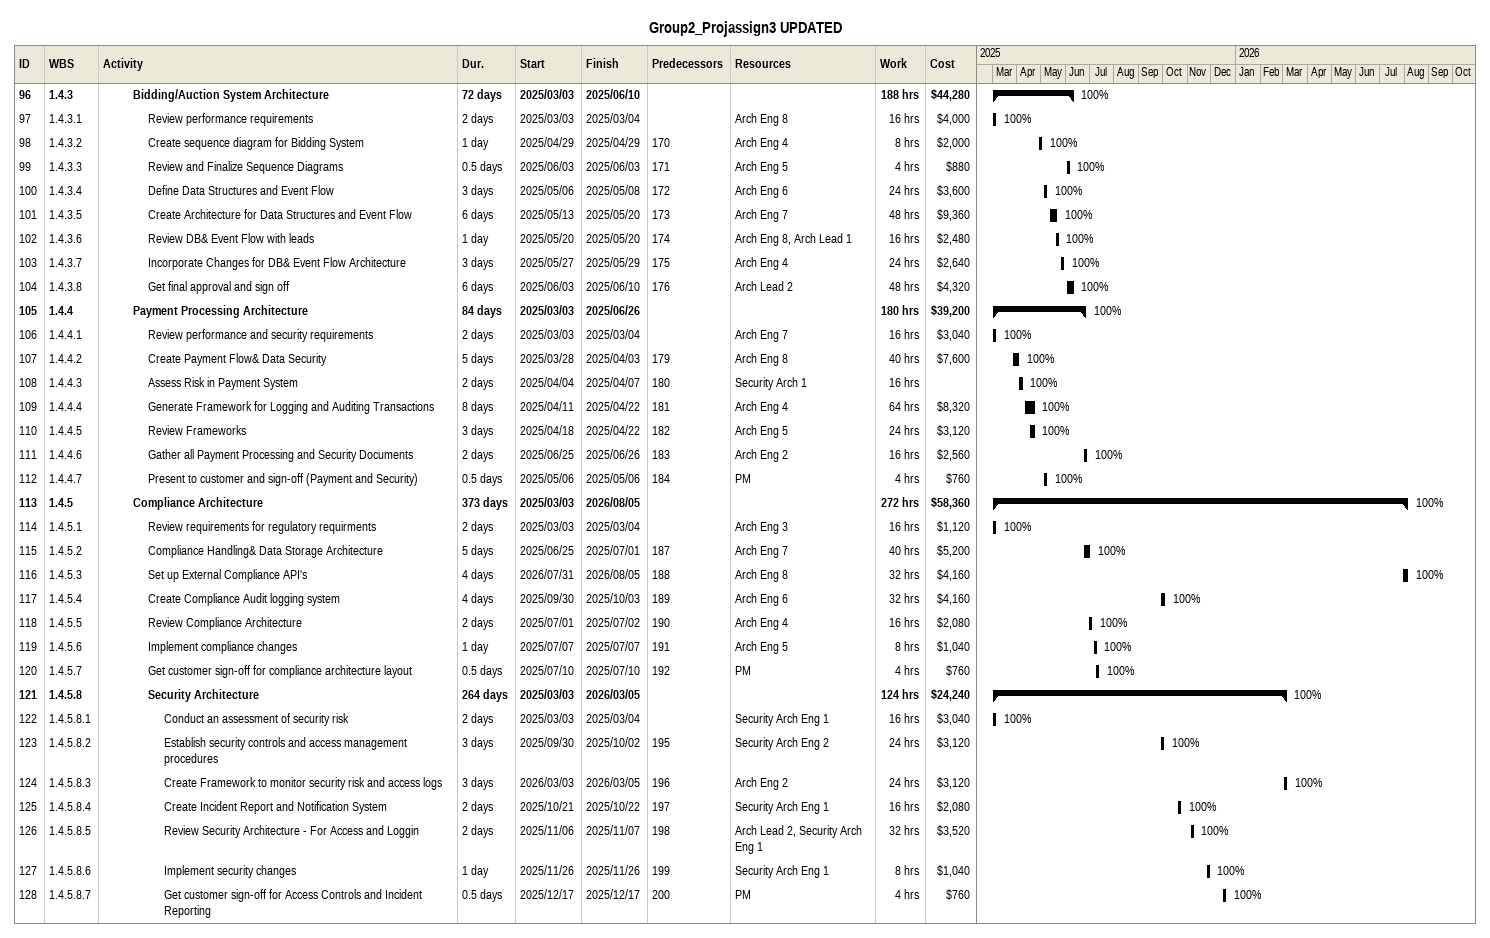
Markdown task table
Group2_Projassign3 UPDATED

| ID | WBS | Task | Duration | Start | Finish | Predecessors | Resources | % complete | Work (h) | Cost ($) |
|---|---|---|---|---|---|---|---|---|---|---|
| 96 | 1.4.3 | **Bidding/Auction System Architecture** | 72d | 2025-03-03 | 2025-06-10 |  |  | 100 | 188 | 44280 |
| 97 | 1.4.3.1 | Review performance requirements | 2d | 2025-03-03 | 2025-03-04 |  | Arch Eng 8 | 100 | 16 | 4000 |
| 98 | 1.4.3.2 | Create sequence diagram for Bidding System | 1d | 2025-04-29 | 2025-04-29 | 170 | Arch Eng 4 | 100 | 8 | 2000 |
| 99 | 1.4.3.3 | Review and Finalize Sequence Diagrams | 0.5d | 2025-06-03 | 2025-06-03 | 171 | Arch Eng 5 | 100 | 4 | 880 |
| 100 | 1.4.3.4 | Define Data Structures and Event Flow | 3d | 2025-05-06 | 2025-05-08 | 172 | Arch Eng 6 | 100 | 24 | 3600 |
| 101 | 1.4.3.5 | Create Architecture for Data Structures and Event Flow | 6d | 2025-05-13 | 2025-05-20 | 173 | Arch Eng 7 | 100 | 48 | 9360 |
| 102 | 1.4.3.6 | Review DB& Event Flow with leads | 1d | 2025-05-20 | 2025-05-20 | 174 | Arch Eng 8, Arch Lead 1 | 100 | 16 | 2480 |
| 103 | 1.4.3.7 | Incorporate Changes for DB& Event Flow Architecture | 3d | 2025-05-27 | 2025-05-29 | 175 | Arch Eng 4 | 100 | 24 | 2640 |
| 104 | 1.4.3.8 | Get final approval and sign off | 6d | 2025-06-03 | 2025-06-10 | 176 | Arch Lead 2 | 100 | 48 | 4320 |
| 105 | 1.4.4 | **Payment Processing Architecture** | 84d | 2025-03-03 | 2025-06-26 |  |  | 100 | 180 | 39200 |
| 106 | 1.4.4.1 | Review performance and security requirements | 2d | 2025-03-03 | 2025-03-04 |  | Arch Eng 7 | 100 | 16 | 3040 |
| 107 | 1.4.4.2 | Create Payment Flow& Data Security | 5d | 2025-03-28 | 2025-04-03 | 179 | Arch Eng 8 | 100 | 40 | 7600 |
| 108 | 1.4.4.3 | Assess Risk in Payment System | 2d | 2025-04-04 | 2025-04-07 | 180 | Security Arch 1 | 100 | 16 |  |
| 109 | 1.4.4.4 | Generate Framework for Logging and Auditing Transactions | 8d | 2025-04-11 | 2025-04-22 | 181 | Arch Eng 4 | 100 | 64 | 8320 |
| 110 | 1.4.4.5 | Review Frameworks | 3d | 2025-04-18 | 2025-04-22 | 182 | Arch Eng 5 | 100 | 24 | 3120 |
| 111 | 1.4.4.6 | Gather all Payment Processing and Security Documents | 2d | 2025-06-25 | 2025-06-26 | 183 | Arch Eng 2 | 100 | 16 | 2560 |
| 112 | 1.4.4.7 | Present to customer and sign-off (Payment and Security) | 0.5d | 2025-05-06 | 2025-05-06 | 184 | PM | 100 | 4 | 760 |
| 113 | 1.4.5 | **Compliance Architecture** | 373d | 2025-03-03 | 2026-08-05 |  |  | 100 | 272 | 58360 |
| 114 | 1.4.5.1 | Review requirements for regulatory requirments | 2d | 2025-03-03 | 2025-03-04 |  | Arch Eng 3 | 100 | 16 | 1120 |
| 115 | 1.4.5.2 | Compliance Handling& Data Storage Architecture | 5d | 2025-06-25 | 2025-07-01 | 187 | Arch Eng 7 | 100 | 40 | 5200 |
| 116 | 1.4.5.3 | Set up External Compliance API's | 4d | 2026-07-31 | 2026-08-05 | 188 | Arch Eng 8 | 100 | 32 | 4160 |
| 117 | 1.4.5.4 | Create Compliance Audit logging system | 4d | 2025-09-30 | 2025-10-03 | 189 | Arch Eng 6 | 100 | 32 | 4160 |
| 118 | 1.4.5.5 | Review Compliance Architecture | 2d | 2025-07-01 | 2025-07-02 | 190 | Arch Eng 4 | 100 | 16 | 2080 |
| 119 | 1.4.5.6 | Implement compliance changes | 1d | 2025-07-07 | 2025-07-07 | 191 | Arch Eng 5 | 100 | 8 | 1040 |
| 120 | 1.4.5.7 | Get customer sign-off for compliance architecture layout | 0.5d | 2025-07-10 | 2025-07-10 | 192 | PM | 100 | 4 | 760 |
| 121 | 1.4.5.8 | **Security Architecture** | 264d | 2025-03-03 | 2026-03-05 |  |  | 100 | 124 | 24240 |
| 122 | 1.4.5.8.1 | Conduct an assessment of security risk | 2d | 2025-03-03 | 2025-03-04 |  | Security Arch Eng 1 | 100 | 16 | 3040 |
| 123 | 1.4.5.8.2 | Establish security controls and access management procedures | 3d | 2025-09-30 | 2025-10-02 | 195 | Security Arch Eng 2 | 100 | 24 | 3120 |
| 124 | 1.4.5.8.3 | Create Framework to monitor security risk and access logs | 3d | 2026-03-03 | 2026-03-05 | 196 | Arch Eng 2 | 100 | 24 | 3120 |
| 125 | 1.4.5.8.4 | Create Incident Report and Notification System | 2d | 2025-10-21 | 2025-10-22 | 197 | Security Arch Eng 1 | 100 | 16 | 2080 |
| 126 | 1.4.5.8.5 | Review Security Architecture - For Access and Loggin | 2d | 2025-11-06 | 2025-11-07 | 198 | Arch Lead 2, Security Arch Eng 1 | 100 | 32 | 3520 |
| 127 | 1.4.5.8.6 | Implement security changes | 1d | 2025-11-26 | 2025-11-26 | 199 | Security Arch Eng 1 | 100 | 8 | 1040 |
| 128 | 1.4.5.8.7 | Get customer sign-off for Access Controls and Incident Reporting | 0.5d | 2025-12-17 | 2025-12-17 | 200 | PM | 100 | 4 | 760 |
